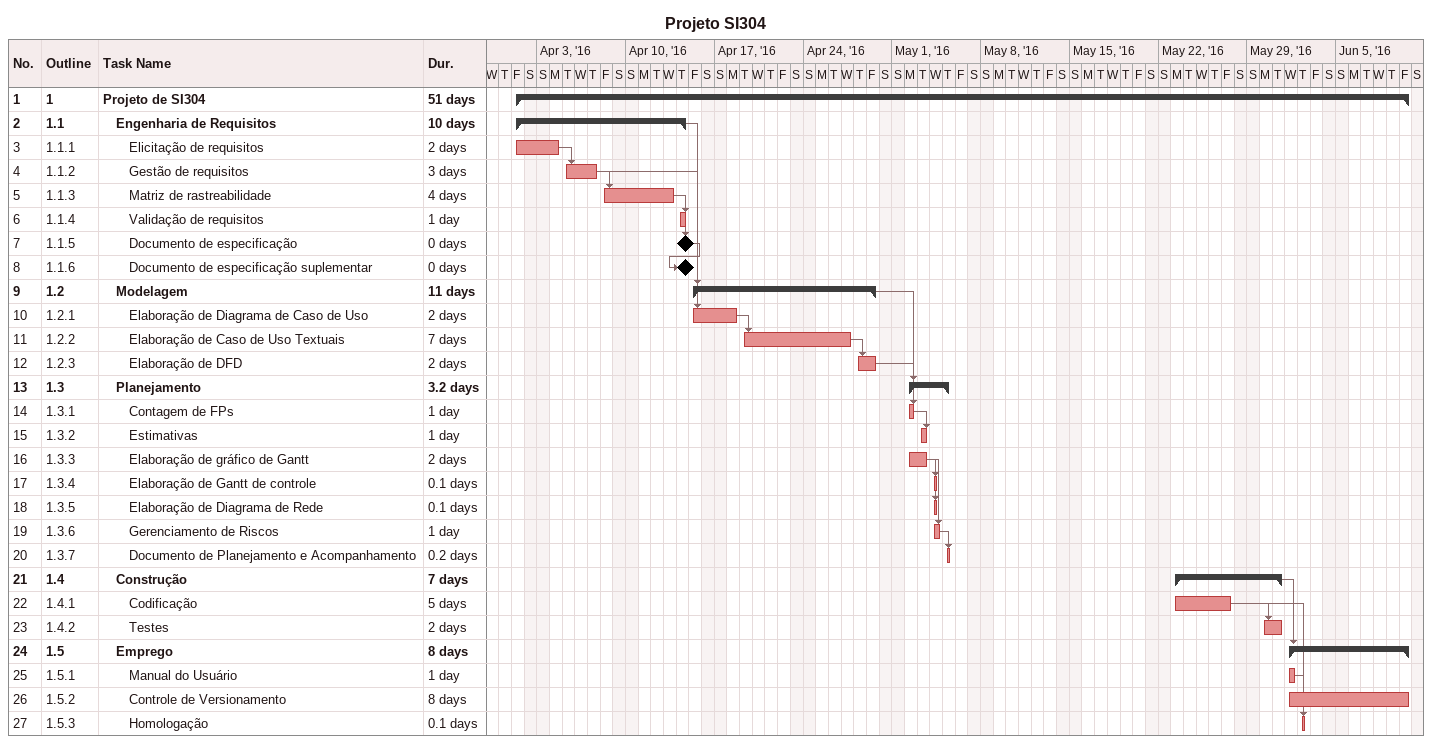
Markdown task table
Projeto SI304

| ID | WBS | Task | Duration | Start | Finish | Predecessors |
|---|---|---|---|---|---|---|
| 1 | 1 | **Projeto de SI304** | 51d | 2016-04-01 | 2016-06-10 |  |
| 2 | 1.1 | **Engenharia de Requisitos** | 10d | 2016-04-01 | 2016-04-14 |  |
| 3 | 1.1.1 | Elicitação de requisitos | 2d | 2016-04-01 | 2016-04-04 |  |
| 4 | 1.1.2 | Gestão de requisitos | 3d | 2016-04-05 | 2016-04-07 | 3 |
| 5 | 1.1.3 | Matriz de rastreabilidade | 4d | 2016-04-08 | 2016-04-13 | 4 |
| 6 | 1.1.4 | Validação de requisitos | 1d | 2016-04-14 | 2016-04-14 | 5 |
| 7 | 1.1.5 | Documento de especificação | 0d | 2016-04-14 | 2016-04-14 | 6 |
| 8 | 1.1.6 | Documento de especificação suplementar | 0d | 2016-04-14 | 2016-04-14 | 7 |
| 9 | 1.2 | **Modelagem** | 11d | 2016-04-15 | 2016-04-29 | 2 |
| 10 | 1.2.1 | Elaboração de Diagrama de Caso de Uso | 2d | 2016-04-15 | 2016-04-18 | 4 |
| 11 | 1.2.2 | Elaboração de Caso de Uso Textuais | 7d | 2016-04-19 | 2016-04-27 | 10 |
| 12 | 1.2.3 | Elaboração de DFD | 2d | 2016-04-28 | 2016-04-29 | 11 |
| 13 | 1.3 | **Planejamento** | 3.2d | 2016-05-02 | 2016-05-05 | 9 |
| 14 | 1.3.1 | Contagem de FPs | 1d | 2016-05-02 | 2016-05-02 | 12 |
| 15 | 1.3.2 | Estimativas | 1d | 2016-05-03 | 2016-05-03 | 14 |
| 16 | 1.3.3 | Elaboração de gráfico de Gantt | 2d | 2016-05-02 | 2016-05-03 |  |
| 17 | 1.3.4 | Elaboração de Gantt de controle | 0.1d | 2016-05-04 | 2016-05-04 | 16 |
| 18 | 1.3.5 | Elaboração de Diagrama de Rede | 0.1d | 2016-05-04 | 2016-05-04 | 16 |
| 19 | 1.3.6 | Gerenciamento de Riscos | 1d | 2016-05-04 | 2016-05-04 | 16 |
| 20 | 1.3.7 | Documento de Planejamento e Acompanhamento | 0.2d | 2016-05-05 | 2016-05-05 | 19 |
| 21 | 1.4 | **Construção** | 7d | 2016-05-23 | 2016-05-31 |  |
| 22 | 1.4.1 | Codificação | 5d | 2016-05-23 | 2016-05-27 |  |
| 23 | 1.4.2 | Testes | 2d | 2016-05-30 | 2016-05-31 | 22 |
| 24 | 1.5 | **Emprego** | 8d | 2016-06-01 | 2016-06-10 | 21 |
| 25 | 1.5.1 | Manual do Usuário | 1d | 2016-06-01 | 2016-06-01 |  |
| 26 | 1.5.2 | Controle de Versionamento | 8d | 2016-06-01 | 2016-06-10 |  |
| 27 | 1.5.3 | Homologação | 0.1d | 2016-06-02 | 2016-06-02 | 22, 25 |
